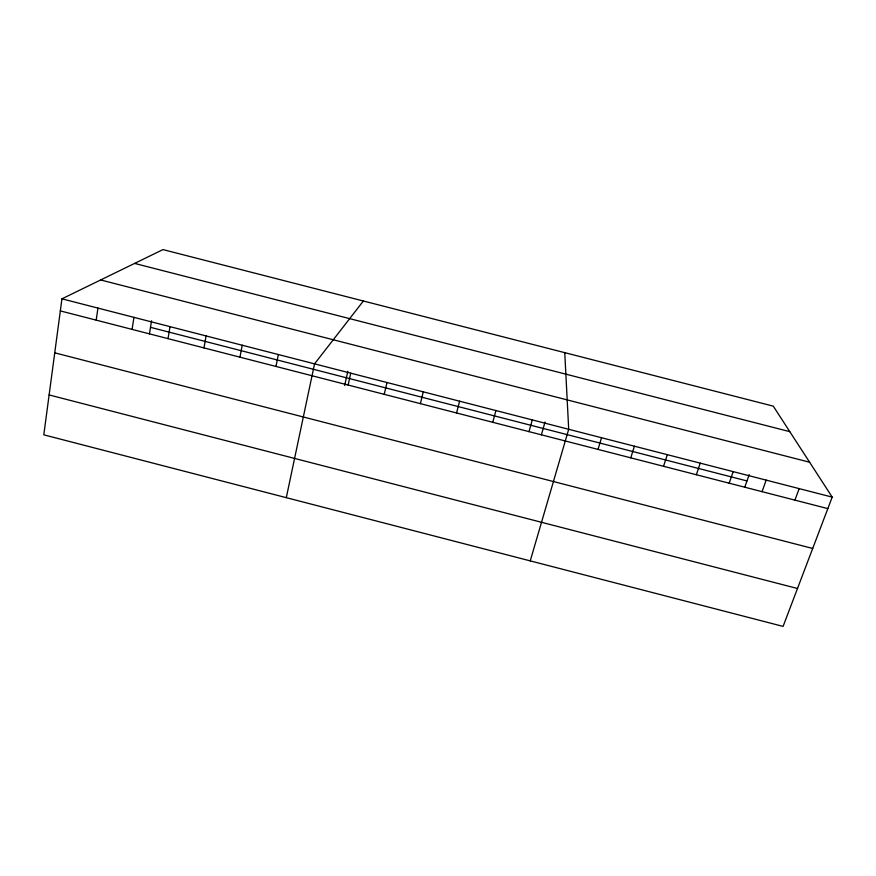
<?xml version="1.0" encoding="UTF-8"?>
<svg xmlns="http://www.w3.org/2000/svg" width="876" height="876" viewBox="0 0 876 876"><rect width="100%" height="100%" fill="white"/><g stroke="black" fill="none" stroke-linecap="round" stroke-linejoin="round"><path stroke-width="1.31" d="M61.944 298.825L43.8 434.825L783.089 626.406L832.2 497.119L773.278 406.146L162.969 249.594L61.944 298.825L832.2 497.119M96.196 320.145L97.937 308.089M132.09 329.387L133.951 317.364M149.446 333.844L151.548 320.769M168.017 338.651L170.01 326.649M203.966 347.903L206.09 335.935M239.958 357.178L242.214 345.232M275.984 366.453L278.36 354.539M286.299 497.667L314.539 363.858L363.376 300.994M344.673 385.495L347.816 371.293M348.111 385.035L350.75 373.176M384.225 394.342L386.995 382.505M420.37 403.65L423.272 391.846M456.549 412.968L459.582 401.197M492.761 422.298L495.915 410.548M529.005 431.638L532.29 419.911M541.401 434.814L545.025 422.057M530.243 560.881L568.699 429.284L564.757 352.656M598.012 449.41L601.538 437.737M630.764 457.841L634.41 446.202M663.537 466.284L667.315 454.666M696.354 474.737L700.242 463.141M729.182 483.202L733.19 471.627M744.775 487.198L749.199 474.617M762.043 491.666L766.172 480.114M794.926 500.13L799.175 488.611M134.597 263.413L789.802 431.66M100.652 279.959L809.599 462.221M150.486 327.339L746.976 480.935M60.334 310.903L827.831 508.606M54.739 352.82L812.698 548.464M49.122 394.934L797.488 588.497"/></g></svg>
